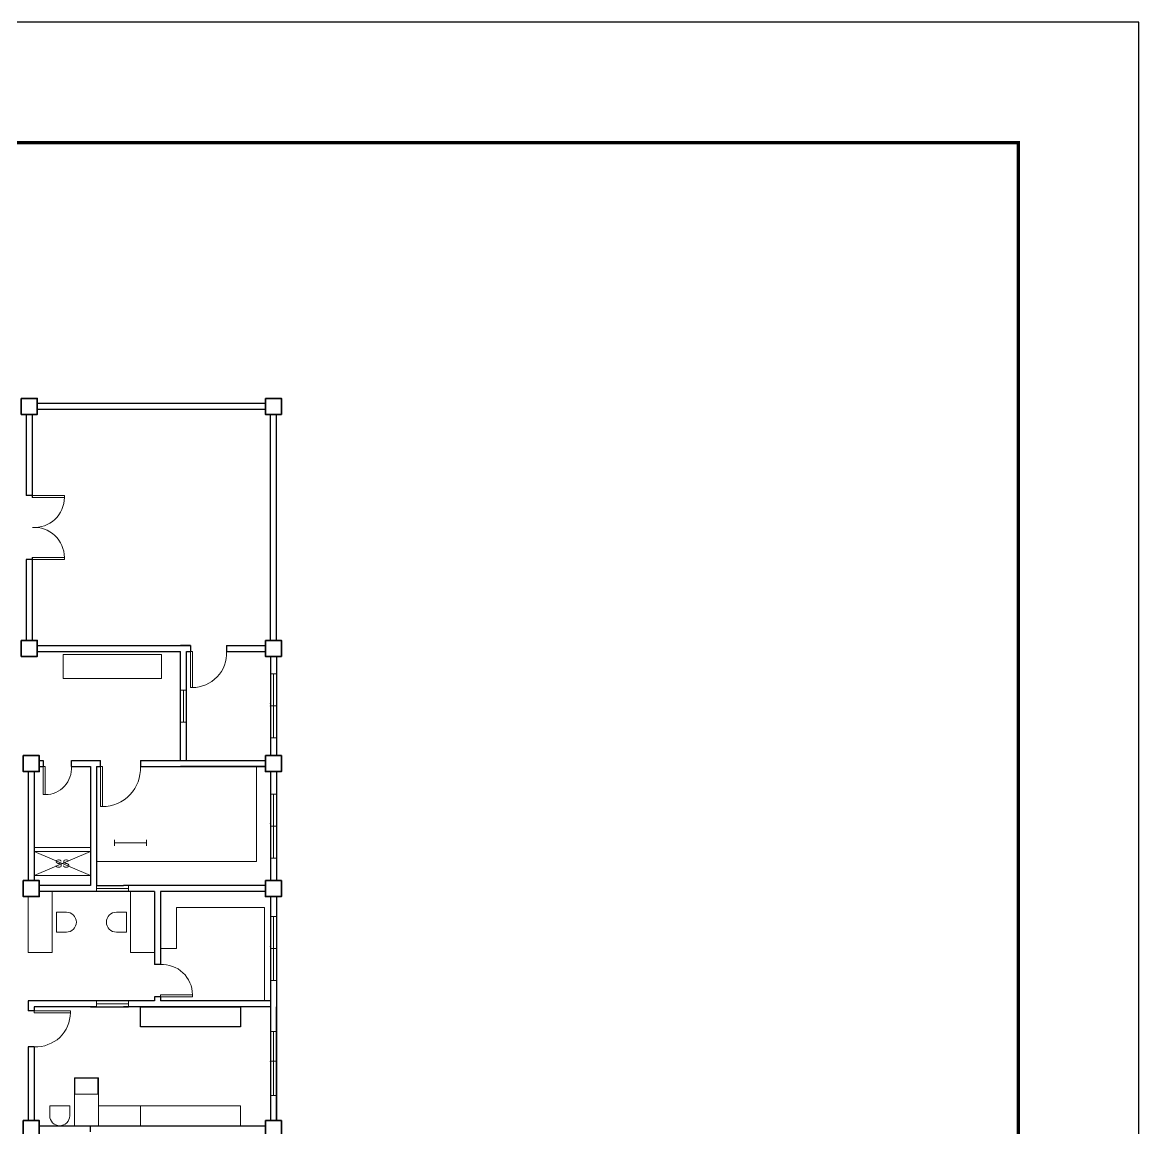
# Model space of a CAD drawing. Header units: millimetres. Extents: x 3 to 434, y 1 to 233.
# Drawn here: x 296.59 to 324.48, y 121.24 to 148.89 of the extents above; entities that cross this region are included whole.
import ezdxf

# ---------------------------------------------------------------- set-up
doc = ezdxf.new("R2010")
doc.units = ezdxf.units.MM
doc.header["$MEASUREMENT"] = 0
doc.layers.add('.1', color=1, linetype='Continuous')
doc.layers.add('WALL', color=4, linetype='Continuous', lineweight=30)
doc.styles.add('SWISSLT175', font='swissl.ttf', dxfattribs={"height": 0.175})

msp = doc.modelspace()

# ---------------------------------------------------------------- linework, layer by layer
at = {"layer": '.1', "color": 0}
for p, q in [((324.48, 148.891), (225.204, 148.891)), ((324.48, 78.495), (324.48, 148.891))]:
    msp.add_line(p, q, dxfattribs=at)
at = {"color": 8, "lineweight": 25}
for p, q in [((302.661, 139.365), (296.961, 139.365)), ((302.661, 139.215), (296.961, 139.215)), ((296.686, 139.092), (296.686, 137.067)), ((296.836, 139.092), (296.836, 137.017)), ((302.786, 133.442), (302.786, 139.092)), ((302.936, 133.442), (302.936, 139.092)), ((296.836, 137.067), (296.686, 137.067)), ((296.686, 135.467), (296.686, 133.442)), ((296.836, 135.467), (296.686, 135.467)), ((296.836, 135.517), (296.836, 133.442)), ((296.961, 133.315), (300.786, 133.315)), ((296.961, 133.165), (300.536, 133.165)), ((297.136, 133.315), (300.786, 133.315)), ((297.136, 133.165), (300.536, 133.165)), ((300.786, 133.315), (300.536, 133.315)), ((300.536, 130.44), (300.536, 133.165)), ((300.536, 132.19), (300.536, 133.165)), ((300.686, 133.165), (300.786, 133.165)), ((300.686, 133.165), (300.786, 133.165)), ((300.686, 130.44), (300.686, 133.165)), ((300.686, 132.19), (300.686, 133.165)), ((300.786, 133.315), (300.786, 133.165)), ((301.686, 133.315), (302.661, 133.315)), ((301.686, 133.315), (302.661, 133.315)), ((301.686, 133.315), (301.686, 133.165)), ((301.686, 133.165), (302.661, 133.165)), ((301.686, 133.165), (302.661, 133.165)), ((302.786, 133.042), (302.786, 130.567)), ((302.936, 133.042), (302.936, 130.567)), ((302.786, 131.202), (302.786, 130.567)), ((302.936, 131.202), (302.936, 130.567)), ((297.011, 130.44), (297.111, 130.44)), ((297.011, 130.44), (297.111, 130.44)), ((297.011, 130.29), (297.111, 130.29)), ((297.011, 130.29), (297.111, 130.29)), ((297.811, 130.44), (298.536, 130.44)), ((297.811, 130.29), (297.811, 130.44)), ((297.811, 130.29), (298.286, 130.29)), ((297.886, 130.44), (298.536, 130.44)), ((297.886, 130.29), (298.286, 130.29)), ((298.436, 130.29), (298.536, 130.29)), ((298.436, 130.29), (298.536, 130.29)), ((298.536, 130.29), (298.536, 130.44)), ((298.536, 130.29), (298.536, 130.44)), ((299.536, 130.44), (300.536, 130.44)), ((299.536, 130.44), (300.536, 130.44)), ((299.536, 130.44), (299.536, 130.29)), ((299.536, 130.29), (302.661, 130.29)), ((299.536, 130.29), (302.661, 130.29)), ((300.536, 130.44), (302.661, 130.44)), ((302.661, 130.29), (300.536, 130.29)), ((300.686, 130.44), (302.661, 130.44)), ((302.786, 130.167), (302.786, 127.442)), ((302.936, 130.167), (302.936, 127.442)), ((302.786, 128.327), (302.786, 127.442)), ((302.936, 128.327), (302.936, 127.442)), ((298.286, 127.315), (297.011, 127.315)), ((298.436, 127.315), (299.112, 127.315)), ((302.661, 127.315), (299.112, 127.315)), ((298.236, 127.165), (297.011, 127.165)), ((299.112, 127.165), (298.236, 127.165)), ((299.886, 127.165), (299.112, 127.165)), ((299.886, 127.165), (299.886, 125.34)), ((302.661, 127.165), (300.036, 127.165)), ((300.036, 127.165), (300.036, 125.34)), ((302.786, 127.042), (302.786, 121.442)), ((302.936, 127.042), (302.936, 121.442)), ((300.036, 125.34), (299.886, 125.34)), ((296.736, 124.44), (296.736, 124.19)), ((298.436, 124.44), (296.736, 124.44)), ((299.236, 124.44), (298.286, 124.44)), ((299.886, 124.44), (299.112, 124.44)), ((299.886, 124.54), (299.886, 124.44)), ((300.036, 124.54), (299.886, 124.54)), ((300.036, 124.54), (300.036, 124.44)), ((302.786, 124.44), (300.036, 124.44)), ((296.886, 124.19), (296.736, 124.19)), ((296.886, 124.29), (296.886, 124.19)), ((298.436, 124.29), (296.886, 124.29)), ((298.286, 124.29), (299.236, 124.29)), ((302.786, 124.29), (299.112, 124.29)), ((302.936, 121.442), (302.936, 124.29)), ((296.736, 123.29), (296.736, 121.442)), ((296.886, 123.29), (296.736, 123.29)), ((296.886, 123.29), (296.886, 121.442)), ((302.786, 122.327), (302.786, 121.442)), ((302.936, 122.327), (302.936, 121.442)), ((298.286, 121.165), (298.286, 121.315))]:
    msp.add_line(p, q, dxfattribs=at)
at = {"color": 8, "lineweight": 9}
for p, q in [((302.786, 132.402), (302.786, 133.042)), ((302.936, 132.402), (302.936, 133.042)), ((302.786, 131.805), (302.786, 132.605)), ((302.786, 132.605), (302.936, 132.605)), ((302.861, 132.605), (302.861, 131.005)), ((302.936, 132.605), (302.936, 131.005)), ((300.536, 131.389), (300.536, 132.265)), ((300.686, 131.802), (300.686, 132.302)), ((302.786, 131.202), (302.786, 132.402)), ((302.936, 131.266), (302.936, 132.466)), ((302.936, 131.202), (302.936, 132.402)), ((300.686, 132.202), (300.536, 132.202)), ((300.611, 132.202), (300.611, 131.402)), ((300.686, 131.802), (300.686, 131.302)), ((302.786, 131.805), (302.936, 131.805)), ((300.686, 131.402), (300.536, 131.402)), ((302.936, 131.005), (302.786, 131.005)), ((302.436, 127.915), (302.436, 130.29)), ((302.786, 129.527), (302.786, 130.167)), ((302.936, 129.527), (302.936, 130.167)), ((302.786, 128.805), (302.786, 129.605)), ((302.786, 129.605), (302.936, 129.605)), ((302.786, 129.527), (302.786, 128.327)), ((302.861, 129.605), (302.861, 128.005)), ((302.936, 129.605), (302.936, 128.005)), ((302.936, 129.527), (302.936, 128.327)), ((302.936, 128.266), (302.936, 129.466)), ((302.786, 128.805), (302.936, 128.805)), ((298.888, 128.312), (298.888, 128.462)), ((299.688, 128.387), (298.888, 128.387)), ((299.688, 128.312), (299.688, 128.462)), ((296.886, 128.265), (298.286, 128.265)), ((296.886, 128.165), (298.286, 127.565)), ((298.286, 128.165), (296.886, 127.565)), ((302.436, 127.915), (298.436, 127.915)), ((302.936, 128.005), (302.786, 128.005)), ((296.886, 127.565), (298.286, 127.565)), ((298.436, 127.165), (298.436, 127.315)), ((299.236, 127.24), (298.436, 127.24)), ((299.236, 127.165), (299.236, 127.315)), ((302.786, 124.44), (302.786, 127.042)), ((302.936, 126.402), (302.936, 127.042)), ((302.786, 125.741), (302.786, 126.541)), ((302.786, 126.541), (302.936, 126.541)), ((302.861, 126.541), (302.861, 124.941)), ((302.936, 126.541), (302.936, 124.941)), ((302.936, 125.202), (302.936, 126.402)), ((302.786, 125.741), (302.936, 125.741)), ((302.936, 125.202), (302.936, 124.44)), ((302.936, 124.941), (302.786, 124.941)), ((298.436, 124.29), (298.436, 124.44)), ((299.236, 124.29), (299.236, 124.44)), ((302.936, 124.44), (302.936, 124.29)), ((299.236, 124.365), (298.436, 124.365)), ((302.786, 123.527), (302.786, 124.29)), ((302.936, 123.527), (302.936, 124.29)), ((302.936, 123.666), (302.786, 123.666)), ((302.786, 123.666), (302.786, 122.066)), ((302.861, 123.666), (302.861, 122.066)), ((302.936, 122.866), (302.936, 123.666)), ((302.786, 122.327), (302.786, 123.527)), ((302.936, 122.327), (302.936, 123.527)), ((302.786, 122.927), (302.936, 122.927)), ((298.486, 121.315), (298.486, 122.515)), ((302.786, 122.066), (302.936, 122.066))]:
    msp.add_line(p, q, dxfattribs=at)
at = {"color": 8, "lineweight": 25, "ltscale": 0.3}
for p, q in [((297.111, 130.44), (297.111, 130.29)), ((298.286, 130.29), (298.286, 127.315)), ((298.436, 130.29), (298.436, 127.315)), ((296.736, 130.167), (296.736, 127.442)), ((296.886, 130.167), (296.886, 127.442)), ((297.011, 121.315), (302.661, 121.315)), ((298.286, 121.315), (302.661, 121.315))]:
    msp.add_line(p, q, dxfattribs=at)
at = {"color": 8, "lineweight": 9, "ltscale": 0.3}
msp.add_line((296.886, 128.165), (298.286, 128.165), dxfattribs=at)
at = {"color": 8, "lineweight": 9, "ltscale": 0.4}
for p, q in [((296.736, 127.042), (296.736, 125.64)), ((297.336, 127.165), (297.336, 125.64)), ((299.286, 127.165), (299.286, 125.64)), ((302.636, 126.765), (300.436, 126.765)), ((300.436, 126.765), (300.436, 125.74)), ((302.636, 126.765), (302.636, 124.44)), ((297.336, 125.64), (296.736, 125.64)), ((299.286, 125.64), (299.886, 125.64)), ((300.436, 125.74), (300.036, 125.74))]:
    msp.add_line(p, q, dxfattribs=at)
at = {"color": 8, "lineweight": 35}
for points in [[(296.561, 139.492), (296.961, 139.492), (296.961, 139.092), (296.561, 139.092)], [(302.661, 139.492), (303.061, 139.492), (303.061, 139.092), (302.661, 139.092)], [(296.561, 133.442), (296.961, 133.442), (296.961, 133.042), (296.561, 133.042)], [(302.661, 133.442), (303.061, 133.442), (303.061, 133.042), (302.661, 133.042)], [(296.611, 130.567), (297.011, 130.567), (297.011, 130.167), (296.611, 130.167)], [(302.661, 130.567), (303.061, 130.567), (303.061, 130.167), (302.661, 130.167)], [(296.611, 127.442), (297.011, 127.442), (297.011, 127.042), (296.611, 127.042)], [(302.661, 127.442), (303.061, 127.442), (303.061, 127.042), (302.661, 127.042)], [(296.611, 121.442), (297.011, 121.442), (297.011, 121.042), (296.611, 121.042)], [(302.661, 121.442), (303.061, 121.442), (303.061, 121.042), (302.661, 121.042)]]:
    msp.add_lwpolyline(points, close=True, dxfattribs=at)
at = {"color": 8, "lineweight": 13, "ltscale": 0.03}
for points in [[(296.836, 137.067), (296.836, 137.017), (297.636, 137.017), (297.636, 137.067)], [(296.836, 135.467), (296.836, 135.517), (297.636, 135.517), (297.636, 135.467)], [(300.786, 133.165), (300.836, 133.165), (300.836, 132.265), (300.786, 132.265)], [(297.111, 130.29), (297.161, 130.29), (297.161, 129.59), (297.111, 129.59)], [(300.036, 124.54), (300.036, 124.59), (300.836, 124.59), (300.836, 124.54)], [(296.886, 124.19), (296.886, 124.14), (297.786, 124.14), (297.786, 124.19)]]:
    msp.add_lwpolyline(points, close=True, dxfattribs=at)
at = {"color": 8, "lineweight": 9}
for points in [[(297.607, 132.494), (300.065, 132.494), (300.065, 133.094), (297.607, 133.094)], [(302.786, 132.605), (302.936, 132.605), (302.936, 131.005), (302.786, 131.005)], [(300.536, 132.202), (300.686, 132.202), (300.686, 131.402), (300.536, 131.402)], [(302.786, 129.605), (302.936, 129.605), (302.936, 128.005), (302.786, 128.005)], [(298.436, 127.315), (299.236, 127.315), (299.236, 127.165), (298.436, 127.165)], [(302.786, 126.541), (302.936, 126.541), (302.936, 124.941), (302.786, 124.941)], [(298.436, 124.44), (299.236, 124.44), (299.236, 124.29), (298.436, 124.29)], [(302.786, 123.666), (302.936, 123.666), (302.936, 122.066), (302.786, 122.066)], [(298.486, 122.515), (298.486, 121.315), (297.886, 121.315), (297.886, 122.515)], [(298.486, 121.815), (298.486, 121.315), (299.536, 121.315), (299.536, 121.815)]]:
    msp.add_lwpolyline(points, close=True, dxfattribs=at)
at = {"color": 8, "lineweight": 13}
msp.add_lwpolyline([(298.536, 130.29), (298.586, 130.29), (298.586, 129.29), (298.536, 129.29)], close=True, dxfattribs=at)
at = {"color": 8, "lineweight": 9, "ltscale": 0.6}
for points in [[(297.686, 126.152), (297.436, 126.152), (297.436, 126.652), (297.686, 126.652, -0.414214), (297.936, 126.402, -0.414214)], [(298.936, 126.152), (299.186, 126.152), (299.186, 126.652), (298.936, 126.652, 0.414214), (298.686, 126.402, 0.414214)], [(297.27, 121.565), (297.27, 121.815), (297.77, 121.815), (297.77, 121.565, -0.414214), (297.52, 121.315, -0.414214)]]:
    msp.add_lwpolyline(points, format="xyb", close=True, dxfattribs=at)
at = {"color": 8, "lineweight": 25, "ltscale": 0.4}
msp.add_lwpolyline([(299.536, 124.29), (302.036, 124.29), (302.036, 123.79), (299.536, 123.79)], close=True, dxfattribs=at)
at = {"color": 8, "lineweight": 9, "ltscale": 0.3}
msp.add_lwpolyline([(298.471, 122.5), (298.471, 122.1), (297.901, 122.1), (297.901, 122.5)], close=True, dxfattribs=at)
at = {"color": 8, "lineweight": 9, "ltscale": 0.4}
msp.add_lwpolyline([(299.536, 121.815), (302.036, 121.815), (302.036, 121.315), (299.536, 121.315)], close=True, dxfattribs=at)
at = {"color": 8, "lineweight": 13, "ltscale": 0.03}
for centre, radius, start, end in [((296.885, 137.017), 0.752, 266.3048, 0), ((296.885, 135.517), 0.752, 0, 93.6952), ((300.836, 133.116), 0.851, 270, 3.2732), ((297.161, 130.242), 0.652, 270, 4.2422), ((300.085, 124.59), 0.752, 0, 93.6952), ((296.935, 124.14), 0.851, 266.7268, 0)]:
    msp.add_arc(centre, radius, start, end, dxfattribs=at)
at = {"color": 8, "lineweight": 13}
msp.add_arc((298.586, 130.241), 0.951, 270, 2.9376, dxfattribs=at)
at = {"color": 8, "lineweight": 9}
for p in [(302.786, 131.866), (302.786, 131.802), (302.786, 128.866), (302.786, 125.802), (302.786, 122.927)]:
    msp.add_point(p, dxfattribs=at)
at = {"color": 8, "lineweight": 9, "ltscale": 0.3}
msp.add_point((297.486, 127.865), dxfattribs=at)
at = {"layer": 'WALL', "color": 1, "linetype": 'Continuous', "const_width": 0.0853}
msp.add_lwpolyline([(231.221, 81.504), (321.472, 81.504), (321.472, 145.883), (231.221, 145.883)], close=True, dxfattribs=at)

# ---------------------------------------------------------------- texts
at = {"color": 8, "lineweight": 9, "ltscale": 0.4, "insert": (297.586, 127.865), "char_height": 0.2, "attachment_point": 5, "line_spacing_factor": 0.9, "style": 'SWISSLT175'}
msp.add_mtext('SS', dxfattribs=at)

doc.saveas('drawing.dxf')
